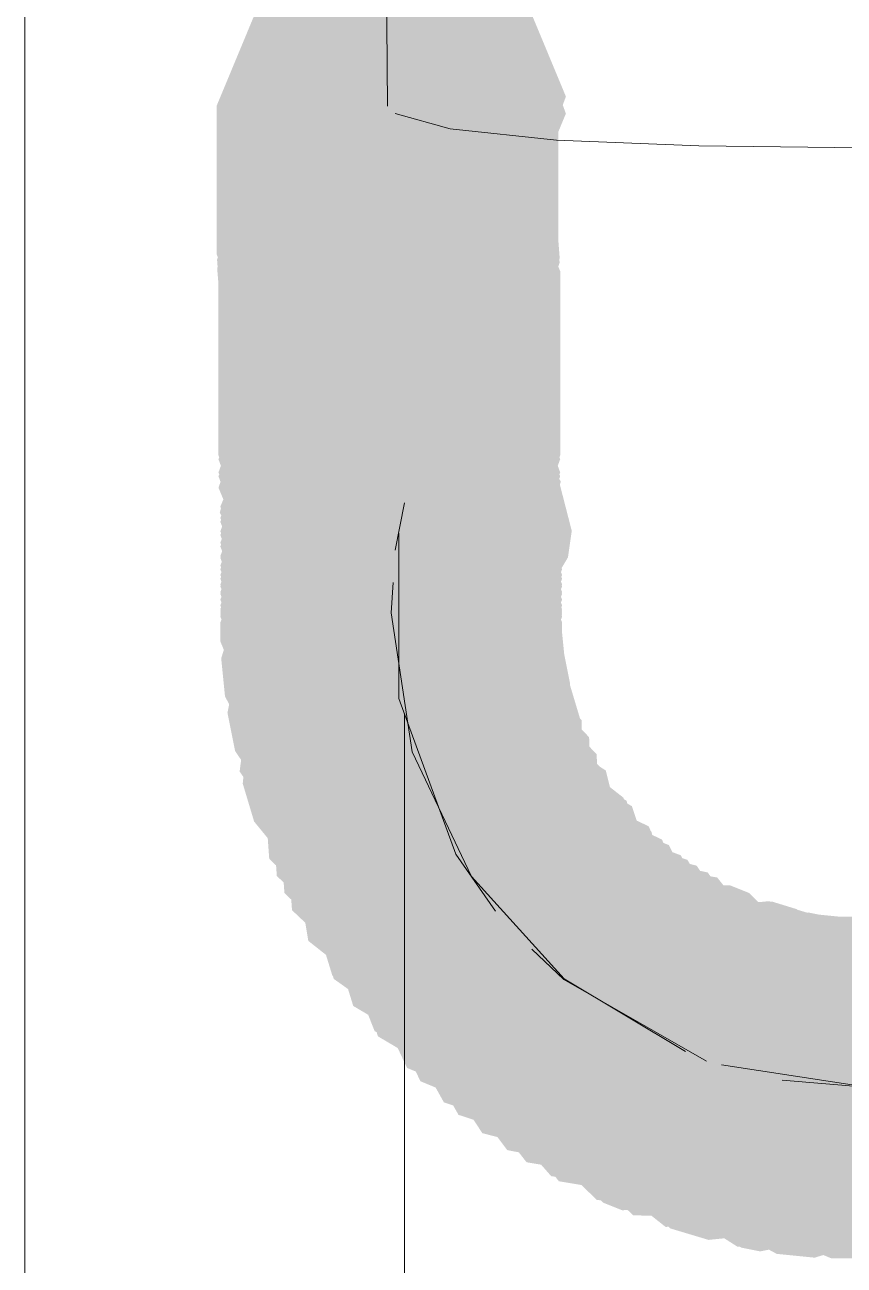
# Model space of a CAD drawing. Header units: millimetres. Extents: x -546 to 1681, y -650 to 1730.
# Drawn here: x 875.227 to 875.659, y 560.858 to 561.511 of the extents above; entities that cross this region are included whole.
import ezdxf

# ---------------------------------------------------------------- set-up
doc = ezdxf.new("R2010")
doc.units = ezdxf.units.MM

msp = doc.modelspace()

# ---------------------------------------------------------------- hatches: boundary and pattern name
h = msp.add_hatch(color=7)
h.dxf.hatch_style = 2
h.paths.add_polyline_path([(875.33234, 561.46463), (875.35878, 561.40107), (875.42234, 561.37463), (875.4859, 561.40107), (875.51234, 561.46463), (875.4859, 561.53719), (875.42234, 561.56363), (875.35878, 561.53719)])
h = msp.add_hatch(color=7)
h.dxf.hatch_style = 2
h.paths.add_polyline_path([(875.51234, 561.47363), (875.4859, 561.53719), (875.42234, 561.56363), (875.35878, 561.53719), (875.33234, 561.47363), (875.35878, 561.40107), (875.42234, 561.37463), (875.4859, 561.40107)])
h = msp.add_hatch(color=7)
h.dxf.hatch_style = 2
h.paths.add_polyline_path([(875.32834, 561.45863), (875.35478, 561.39507), (875.41834, 561.36863), (875.4819, 561.39507), (875.50834, 561.45863), (875.50834, 561.46863), (875.4819, 561.53219), (875.41834, 561.55863), (875.35478, 561.53219), (875.32834, 561.46863)])
h = msp.add_hatch(color=7)
h.dxf.hatch_style = 2
h.paths.add_polyline_path([(875.50834, 561.46863), (875.4819, 561.53219), (875.41834, 561.55863), (875.35478, 561.53219), (875.32834, 561.46863), (875.32834, 561.45563), (875.35478, 561.39207), (875.41834, 561.36563), (875.4819, 561.39207), (875.50834, 561.45563)])
h = msp.add_hatch(color=7)
h.dxf.hatch_style = 2
h.paths.add_polyline_path([(875.32834, 561.44563), (875.35478, 561.38207), (875.41834, 561.35563), (875.4819, 561.38207), (875.50834, 561.44563), (875.50834, 561.45863), (875.4819, 561.52219), (875.41834, 561.54863), (875.35478, 561.52219), (875.32834, 561.45863)])
h = msp.add_hatch(color=7)
h.dxf.hatch_style = 2
h.paths.add_polyline_path([(875.50834, 561.45563), (875.4819, 561.51919), (875.41834, 561.54563), (875.35478, 561.51919), (875.32834, 561.45563), (875.32834, 561.44163), (875.35478, 561.37807), (875.41834, 561.35163), (875.4819, 561.37807), (875.50834, 561.44163)])
h = msp.add_hatch(color=7)
h.dxf.hatch_style = 2
h.paths.add_polyline_path([(875.32834, 561.43263), (875.35478, 561.36907), (875.41834, 561.34263), (875.4819, 561.36907), (875.50834, 561.43263), (875.50834, 561.44563), (875.4819, 561.50919), (875.41834, 561.53563), (875.35478, 561.50919), (875.32834, 561.44563)])
h = msp.add_hatch(color=7)
h.dxf.hatch_style = 2
h.paths.add_polyline_path([(875.50834, 561.44163), (875.4819, 561.50519), (875.41834, 561.53163), (875.35478, 561.50519), (875.32834, 561.44163), (875.32834, 561.42863), (875.35478, 561.36507), (875.41834, 561.33863), (875.4819, 561.36507), (875.50834, 561.42863)])
h = msp.add_hatch(color=7)
h.dxf.hatch_style = 2
h.paths.add_polyline_path([(875.32834, 561.41963), (875.35478, 561.35607), (875.41834, 561.32963), (875.4819, 561.35607), (875.50834, 561.41963), (875.50834, 561.43263), (875.4819, 561.49619), (875.41834, 561.52263), (875.35478, 561.49619), (875.32834, 561.43263)])
h = msp.add_hatch(color=7)
h.dxf.hatch_style = 2
h.paths.add_polyline_path([(875.50834, 561.42863), (875.4819, 561.49219), (875.41834, 561.51863), (875.35478, 561.49219), (875.32834, 561.42863), (875.32834, 561.41563), (875.35478, 561.35207), (875.41834, 561.32563), (875.4819, 561.35207), (875.50834, 561.41563)])
h = msp.add_hatch(color=7)
h.dxf.hatch_style = 2
h.paths.add_polyline_path([(875.32834, 561.40663), (875.35478, 561.34307), (875.41834, 561.31663), (875.4819, 561.34307), (875.50834, 561.40663), (875.50834, 561.41963), (875.4819, 561.48319), (875.41834, 561.50963), (875.35478, 561.48319), (875.32834, 561.41963)])
h = msp.add_hatch(color=7)
h.dxf.hatch_style = 2
h.paths.add_polyline_path([(875.50834, 561.41563), (875.4819, 561.47919), (875.41834, 561.50563), (875.35478, 561.47919), (875.32834, 561.41563), (875.32834, 561.40363), (875.35478, 561.34007), (875.41834, 561.31363), (875.4819, 561.34007), (875.50834, 561.40363)])
h = msp.add_hatch(color=7)
h.dxf.hatch_style = 2
h.paths.add_polyline_path([(875.32834, 561.39463), (875.35478, 561.33107), (875.41834, 561.30463), (875.4819, 561.33107), (875.50834, 561.39463), (875.50834, 561.40663), (875.4819, 561.47019), (875.41834, 561.49663), (875.35478, 561.47019), (875.32834, 561.40663)])
h = msp.add_hatch(color=7)
h.dxf.hatch_style = 2
h.paths.add_polyline_path([(875.50834, 561.40363), (875.4819, 561.46719), (875.41834, 561.49363), (875.35478, 561.46719), (875.32834, 561.40363), (875.32834, 561.39063), (875.35478, 561.32707), (875.41834, 561.30063), (875.4819, 561.32707), (875.50834, 561.39063)])
h = msp.add_hatch(color=7)
h.dxf.hatch_style = 2
h.paths.add_polyline_path([(875.3296, 561.37473), (875.36084, 561.31338), (875.42624, 561.29189), (875.48759, 561.32313), (875.50907, 561.38853), (875.50807, 561.40153), (875.47684, 561.46288), (875.41143, 561.48436), (875.35009, 561.45313), (875.3286, 561.38773)])
h = msp.add_hatch(color=7)
h.dxf.hatch_style = 2
h.paths.add_polyline_path([(875.50803, 561.3981), (875.4764, 561.45925), (875.41086, 561.48032), (875.34972, 561.44869), (875.32865, 561.38315), (875.32965, 561.37115), (875.36127, 561.31001), (875.42681, 561.28894), (875.48796, 561.32056), (875.50903, 561.3861)])
h = msp.add_hatch(color=7)
h.dxf.hatch_style = 2
h.paths.add_polyline_path([(875.32934, 561.36963), (875.35577, 561.30607), (875.41934, 561.27963), (875.4829, 561.30607), (875.50934, 561.36963), (875.50934, 561.38163), (875.4829, 561.44519), (875.41934, 561.47163), (875.35577, 561.44519), (875.32934, 561.38163)])
h = msp.add_hatch(color=7)
h.dxf.hatch_style = 2
h.paths.add_polyline_path([(875.50934, 561.37863), (875.4829, 561.44219), (875.41934, 561.46863), (875.35577, 561.44219), (875.32934, 561.37863), (875.32934, 561.36663), (875.35577, 561.30307), (875.41934, 561.27663), (875.4829, 561.30307), (875.50934, 561.36663)])
h = msp.add_hatch(color=7)
h.dxf.hatch_style = 2
h.paths.add_polyline_path([(875.32934, 561.35763), (875.35577, 561.29407), (875.41934, 561.26763), (875.4829, 561.29407), (875.50934, 561.35763), (875.50934, 561.36963), (875.4829, 561.43319), (875.41934, 561.45963), (875.35577, 561.43319), (875.32934, 561.36963)])
h = msp.add_hatch(color=7)
h.dxf.hatch_style = 2
h.paths.add_polyline_path([(875.50934, 561.36663), (875.4829, 561.43019), (875.41934, 561.45663), (875.35577, 561.43019), (875.32934, 561.36663), (875.32934, 561.35463), (875.35577, 561.29107), (875.41934, 561.26463), (875.4829, 561.29107), (875.50934, 561.35463)])
h = msp.add_hatch(color=7)
h.dxf.hatch_style = 2
h.paths.add_polyline_path([(875.32934, 561.34663), (875.35577, 561.28307), (875.41934, 561.25663), (875.4829, 561.28307), (875.50934, 561.34663), (875.50934, 561.35763), (875.4829, 561.42119), (875.41934, 561.44763), (875.35577, 561.42119), (875.32934, 561.35763)])
h = msp.add_hatch(color=7)
h.dxf.hatch_style = 2
h.paths.add_polyline_path([(875.50934, 561.35463), (875.4829, 561.41819), (875.41934, 561.44463), (875.35577, 561.41819), (875.32934, 561.35463), (875.32934, 561.34363), (875.35577, 561.28007), (875.41934, 561.25363), (875.4829, 561.28007), (875.50934, 561.34363)])
h = msp.add_hatch(color=7)
h.dxf.hatch_style = 2
h.paths.add_polyline_path([(875.32934, 561.33563), (875.35577, 561.27207), (875.41934, 561.24563), (875.4829, 561.27207), (875.50934, 561.33563), (875.50934, 561.34663), (875.4829, 561.41019), (875.41934, 561.43663), (875.35577, 561.41019), (875.32934, 561.34663)])
h = msp.add_hatch(color=7)
h.dxf.hatch_style = 2
h.paths.add_polyline_path([(875.50934, 561.34363), (875.4829, 561.40719), (875.41934, 561.43363), (875.35577, 561.40719), (875.32934, 561.34363), (875.32934, 561.33263), (875.35577, 561.26907), (875.41934, 561.24263), (875.4829, 561.26907), (875.50934, 561.33263)])
h = msp.add_hatch(color=7)
h.dxf.hatch_style = 2
h.paths.add_polyline_path([(875.32934, 561.32463), (875.35577, 561.26107), (875.41934, 561.23463), (875.4829, 561.26107), (875.50934, 561.32463), (875.50934, 561.33563), (875.4829, 561.39919), (875.41934, 561.42563), (875.35577, 561.39919), (875.32934, 561.33563)])
h = msp.add_hatch(color=7)
h.dxf.hatch_style = 2
h.paths.add_polyline_path([(875.50934, 561.33263), (875.4829, 561.39619), (875.41934, 561.42263), (875.35577, 561.39619), (875.32934, 561.33263), (875.32934, 561.32163), (875.35577, 561.25807), (875.41934, 561.23163), (875.4829, 561.25807), (875.50934, 561.32163)])
h = msp.add_hatch(color=7)
h.dxf.hatch_style = 2
h.paths.add_polyline_path([(875.32934, 561.31463), (875.35577, 561.25107), (875.41934, 561.22463), (875.4829, 561.25107), (875.50934, 561.31463), (875.50934, 561.32463), (875.4829, 561.38819), (875.41934, 561.41463), (875.35577, 561.38819), (875.32934, 561.32463)])
h = msp.add_hatch(color=7)
h.dxf.hatch_style = 2
h.paths.add_polyline_path([(875.50934, 561.32163), (875.4829, 561.38519), (875.41934, 561.41163), (875.35577, 561.38519), (875.32934, 561.32163), (875.32934, 561.31163), (875.35577, 561.24807), (875.41934, 561.22163), (875.4829, 561.24807), (875.50934, 561.31163)])
h = msp.add_hatch(color=7)
h.dxf.hatch_style = 2
h.paths.add_polyline_path([(875.32934, 561.30363), (875.35577, 561.24007), (875.41934, 561.21363), (875.4829, 561.24007), (875.50934, 561.30363), (875.50934, 561.31463), (875.4829, 561.37819), (875.41934, 561.40463), (875.35577, 561.37819), (875.32934, 561.31463)])
h = msp.add_hatch(color=7)
h.dxf.hatch_style = 2
h.paths.add_polyline_path([(875.50934, 561.31163), (875.4829, 561.37519), (875.41934, 561.40163), (875.35577, 561.37519), (875.32934, 561.31163), (875.32934, 561.30163), (875.35577, 561.23807), (875.41934, 561.21163), (875.4829, 561.23807), (875.50934, 561.30163)])
h = msp.add_hatch(color=7)
h.dxf.hatch_style = 2
h.paths.add_polyline_path([(875.32934, 561.29463), (875.35577, 561.23107), (875.41934, 561.20463), (875.4829, 561.23107), (875.50934, 561.29463), (875.4829, 561.36719), (875.41934, 561.39363), (875.35577, 561.36719)])
h = msp.add_hatch(color=7)
h.dxf.hatch_style = 2
h.paths.add_polyline_path([(875.50934, 561.30163), (875.4829, 561.36519), (875.41934, 561.39163), (875.35577, 561.36519), (875.32934, 561.30163), (875.32934, 561.29163), (875.35577, 561.22807), (875.41934, 561.20163), (875.4829, 561.22807), (875.50934, 561.29163)])
h = msp.add_hatch(color=7)
h.dxf.hatch_style = 2
h.paths.add_polyline_path([(875.32934, 561.28463), (875.35577, 561.22107), (875.41934, 561.19463), (875.4829, 561.22107), (875.50934, 561.28463), (875.50934, 561.29463), (875.4829, 561.35819), (875.41934, 561.38463), (875.35577, 561.35819), (875.32934, 561.29463)])
h = msp.add_hatch(color=7)
h.dxf.hatch_style = 2
h.paths.add_polyline_path([(875.50934, 561.29163), (875.4829, 561.35519), (875.41934, 561.38163), (875.35577, 561.35519), (875.32934, 561.29163), (875.35577, 561.21907), (875.41934, 561.19263), (875.4829, 561.21907)])
h = msp.add_hatch(color=7)
h.dxf.hatch_style = 2
h.paths.add_polyline_path([(875.32934, 561.27563), (875.35577, 561.21207), (875.41934, 561.18563), (875.4829, 561.21207), (875.50934, 561.27563), (875.4829, 561.34819), (875.41934, 561.37463), (875.35577, 561.34819)])
h = msp.add_hatch(color=7)
h.dxf.hatch_style = 2
h.paths.add_polyline_path([(875.50934, 561.28263), (875.4829, 561.34619), (875.41934, 561.37263), (875.35577, 561.34619), (875.32934, 561.28263), (875.35577, 561.21007), (875.41934, 561.18363), (875.4829, 561.21007)])
h = msp.add_hatch(color=7)
h.dxf.hatch_style = 2
h.paths.add_polyline_path([(875.32934, 561.26763), (875.35577, 561.20407), (875.41934, 561.17763), (875.4829, 561.20407), (875.50934, 561.26763), (875.4829, 561.33919), (875.41934, 561.36563), (875.35577, 561.33919)])
h = msp.add_hatch(color=7)
h.dxf.hatch_style = 2
h.paths.add_polyline_path([(875.50934, 561.27363), (875.4829, 561.33719), (875.41934, 561.36363), (875.35577, 561.33719), (875.32934, 561.27363), (875.35577, 561.20207), (875.41934, 561.17563), (875.4829, 561.20207)])
h = msp.add_hatch(color=7)
h.dxf.hatch_style = 2
h.paths.add_polyline_path([(875.33103, 561.24847), (875.36515, 561.18867), (875.4315, 561.17032), (875.49129, 561.20444), (875.50964, 561.27079), (875.47452, 561.33858), (875.40817, 561.35693), (875.34838, 561.32282)])
h = msp.add_hatch(color=7)
h.dxf.hatch_style = 2
h.paths.add_polyline_path([(875.50864, 561.27679), (875.47452, 561.33658), (875.40817, 561.35493), (875.34838, 561.32082), (875.33003, 561.25446), (875.36515, 561.18667), (875.4315, 561.16832), (875.49129, 561.20244)])
h = msp.add_hatch(color=7)
h.dxf.hatch_style = 2
h.paths.add_polyline_path([(875.33034, 561.25163), (875.35677, 561.18807), (875.42034, 561.16163), (875.4839, 561.18807), (875.51034, 561.25163), (875.4839, 561.32319), (875.42034, 561.34963), (875.35677, 561.32319)])
h = msp.add_hatch(color=7)
h.dxf.hatch_style = 2
h.paths.add_polyline_path([(875.51034, 561.25763), (875.4839, 561.32119), (875.42034, 561.34763), (875.35677, 561.32119), (875.33034, 561.25763), (875.35677, 561.18607), (875.42034, 561.15963), (875.4839, 561.18607)])
h = msp.add_hatch(color=7)
h.dxf.hatch_style = 2
h.paths.add_polyline_path([(875.51543, 561.2449), (875.49825, 561.31156), (875.43907, 561.34672), (875.3724, 561.32954), (875.33724, 561.27036), (875.33524, 561.25636), (875.35243, 561.18969), (875.41161, 561.15453), (875.47827, 561.17171), (875.51343, 561.2309)])
h = msp.add_hatch(color=7)
h.dxf.hatch_style = 2
h.paths.add_polyline_path([(875.33034, 561.24463), (875.35677, 561.18107), (875.42034, 561.15463), (875.4839, 561.18107), (875.51034, 561.24463), (875.4839, 561.31519), (875.42034, 561.34163), (875.35677, 561.31519)])
h = msp.add_hatch(color=7)
h.dxf.hatch_style = 2
h.paths.add_polyline_path([(875.51034, 561.24963), (875.4839, 561.31319), (875.42034, 561.33963), (875.35677, 561.31319), (875.33034, 561.24963), (875.35677, 561.17907), (875.42034, 561.15263), (875.4839, 561.17907)])
h = msp.add_hatch(color=7)
h.dxf.hatch_style = 2
h.paths.add_polyline_path([(875.33034, 561.23863), (875.35677, 561.17507), (875.42034, 561.14863), (875.4839, 561.17507), (875.51034, 561.23863), (875.4839, 561.30819), (875.42034, 561.33463), (875.35677, 561.30819)])
h = msp.add_hatch(color=7)
h.dxf.hatch_style = 2
h.paths.add_polyline_path([(875.51034, 561.24263), (875.4839, 561.30619), (875.42034, 561.33263), (875.35677, 561.30619), (875.33034, 561.24263), (875.35677, 561.17307), (875.42034, 561.14663), (875.4839, 561.17307)])
h = msp.add_hatch(color=7)
h.dxf.hatch_style = 2
h.paths.add_polyline_path([(875.33034, 561.23163), (875.35677, 561.16807), (875.42034, 561.14163), (875.4839, 561.16807), (875.51034, 561.23163), (875.4839, 561.30219), (875.42034, 561.32863), (875.35677, 561.30219)])
h = msp.add_hatch(color=7)
h.dxf.hatch_style = 2
h.paths.add_polyline_path([(875.51034, 561.23663), (875.4839, 561.30019), (875.42034, 561.32663), (875.35677, 561.30019), (875.33034, 561.23663), (875.35677, 561.16707), (875.42034, 561.14063), (875.4839, 561.16707)])
h = msp.add_hatch(color=7)
h.dxf.hatch_style = 2
h.paths.add_polyline_path([(875.33034, 561.22663), (875.35677, 561.16307), (875.42034, 561.13663), (875.4839, 561.16307), (875.51034, 561.22663), (875.4839, 561.29519), (875.42034, 561.32163), (875.35677, 561.29519)])
h = msp.add_hatch(color=7)
h.dxf.hatch_style = 2
h.paths.add_polyline_path([(875.51034, 561.23063), (875.4839, 561.29419), (875.42034, 561.32063), (875.35677, 561.29419), (875.33034, 561.23063), (875.35677, 561.16107), (875.42034, 561.13463), (875.4839, 561.16107)])
h = msp.add_hatch(color=7)
h.dxf.hatch_style = 2
h.paths.add_polyline_path([(875.33034, 561.22163), (875.35677, 561.15807), (875.42034, 561.13163), (875.4839, 561.15807), (875.51034, 561.22163), (875.4839, 561.29019), (875.42034, 561.31663), (875.35677, 561.29019)])
h = msp.add_hatch(color=7)
h.dxf.hatch_style = 2
h.paths.add_polyline_path([(875.51034, 561.22463), (875.4839, 561.28819), (875.42034, 561.31463), (875.35677, 561.28819), (875.33034, 561.22463), (875.35677, 561.15607), (875.42034, 561.12963), (875.4839, 561.15607)])
h = msp.add_hatch(color=7)
h.dxf.hatch_style = 2
h.paths.add_polyline_path([(875.33034, 561.21663), (875.35677, 561.15307), (875.42034, 561.12663), (875.4839, 561.15307), (875.51034, 561.21663), (875.4839, 561.28519), (875.42034, 561.31163), (875.35677, 561.28519)])
h = msp.add_hatch(color=7)
h.dxf.hatch_style = 2
h.paths.add_polyline_path([(875.51034, 561.21963), (875.4839, 561.28319), (875.42034, 561.30963), (875.35677, 561.28319), (875.33034, 561.21963), (875.35677, 561.15207), (875.42034, 561.12563), (875.4839, 561.15207)])
h = msp.add_hatch(color=7)
h.dxf.hatch_style = 2
h.paths.add_polyline_path([(875.33034, 561.21263), (875.35677, 561.14907), (875.42034, 561.12263), (875.4839, 561.14907), (875.51034, 561.21263), (875.4839, 561.28019), (875.42034, 561.30663), (875.35677, 561.28019)])
h = msp.add_hatch(color=7)
h.dxf.hatch_style = 2
h.paths.add_polyline_path([(875.51034, 561.21563), (875.4839, 561.27919), (875.42034, 561.30563), (875.35677, 561.27919), (875.33034, 561.21563), (875.35677, 561.14807), (875.42034, 561.12163), (875.4839, 561.14807)])
h = msp.add_hatch(color=7)
h.dxf.hatch_style = 2
h.paths.add_polyline_path([(875.33034, 561.20863), (875.35677, 561.14507), (875.42034, 561.11863), (875.4839, 561.14507), (875.51034, 561.20863), (875.4839, 561.27619), (875.42034, 561.30263), (875.35677, 561.27619)])
h = msp.add_hatch(color=7)
h.dxf.hatch_style = 2
h.paths.add_polyline_path([(875.51034, 561.21163), (875.4839, 561.27519), (875.42034, 561.30163), (875.35677, 561.27519), (875.33034, 561.21163), (875.35677, 561.14507), (875.42034, 561.11863), (875.4839, 561.14507)])
h = msp.add_hatch(color=7)
h.dxf.hatch_style = 2
h.paths.add_polyline_path([(875.33034, 561.20563), (875.35677, 561.14207), (875.42034, 561.11563), (875.4839, 561.14207), (875.51034, 561.20563), (875.4839, 561.27219), (875.42034, 561.29863), (875.35677, 561.27219)])
h = msp.add_hatch(color=7)
h.dxf.hatch_style = 2
h.paths.add_polyline_path([(875.51034, 561.20863), (875.4839, 561.27219), (875.42034, 561.29863), (875.35677, 561.27219), (875.33034, 561.20863), (875.35677, 561.14207), (875.42034, 561.11563), (875.4839, 561.14207)])
h = msp.add_hatch(color=7)
h.dxf.hatch_style = 2
h.paths.add_polyline_path([(875.33034, 561.20363), (875.35677, 561.14007), (875.42034, 561.11363), (875.4839, 561.14007), (875.51034, 561.20363), (875.4839, 561.26919), (875.42034, 561.29563), (875.35677, 561.26919)])
h = msp.add_hatch(color=7)
h.dxf.hatch_style = 2
h.paths.add_polyline_path([(875.51034, 561.20563), (875.4839, 561.26919), (875.42034, 561.29563), (875.35677, 561.26919), (875.33034, 561.20563), (875.35677, 561.13906), (875.42034, 561.11263), (875.4839, 561.13906)])
h = msp.add_hatch(color=7)
h.dxf.hatch_style = 2
h.paths.add_polyline_path([(875.33034, 561.20163), (875.35677, 561.13806), (875.42034, 561.11163), (875.4839, 561.13806), (875.51034, 561.20163), (875.4839, 561.26719), (875.42034, 561.29363), (875.35677, 561.26719)])
h = msp.add_hatch(color=7)
h.dxf.hatch_style = 2
h.paths.add_polyline_path([(875.51034, 561.20263), (875.4839, 561.26619), (875.42034, 561.29263), (875.35677, 561.26619), (875.33034, 561.20263), (875.35677, 561.13806), (875.42034, 561.11163), (875.4839, 561.13806)])
h = msp.add_hatch(color=7)
h.dxf.hatch_style = 2
h.paths.add_polyline_path([(875.33034, 561.20063), (875.35677, 561.13707), (875.42034, 561.11063), (875.4839, 561.13707), (875.51034, 561.20063), (875.4839, 561.26519), (875.42034, 561.29163), (875.35677, 561.26519)])
h = msp.add_hatch(color=7)
h.dxf.hatch_style = 2
h.paths.add_polyline_path([(875.51034, 561.20163), (875.4839, 561.26519), (875.42034, 561.29163), (875.35677, 561.26519), (875.33034, 561.20163), (875.35677, 561.13607), (875.42034, 561.10963), (875.4839, 561.13607)])
h = msp.add_hatch(color=7)
h.dxf.hatch_style = 2
h.paths.add_polyline_path([(875.33034, 561.19963), (875.35677, 561.13607), (875.42034, 561.10963), (875.4839, 561.13607), (875.51034, 561.19963), (875.4839, 561.26419), (875.42034, 561.29063), (875.35677, 561.26419)])
h = msp.add_hatch(color=7)
h.dxf.hatch_style = 2
h.paths.add_polyline_path([(875.33034, 561.19663), (875.35677, 561.13306), (875.42034, 561.10663), (875.4839, 561.13306), (875.51034, 561.19663), (875.4839, 561.26319), (875.42034, 561.28963), (875.35677, 561.26319)])
h = msp.add_hatch(color=7)
h.dxf.hatch_style = 2
h.paths.add_polyline_path([(875.42034, 561.28963), (875.35677, 561.26319), (875.33034, 561.19963), (875.35677, 561.13607), (875.42034, 561.10963), (875.4839, 561.13607), (875.51034, 561.19963), (875.4839, 561.26319)])
h = msp.add_hatch(color=7)
h.dxf.hatch_style = 2
h.paths.add_polyline_path([(875.42034, 561.28963), (875.35677, 561.26319), (875.33034, 561.19963), (875.35677, 561.13607), (875.42034, 561.10963), (875.4839, 561.13607), (875.51034, 561.19963), (875.4839, 561.26319)])
h = msp.add_hatch(color=7)
h.dxf.hatch_style = 2
h.paths.add_polyline_path([(875.33034, 561.19663), (875.35677, 561.13306), (875.42034, 561.10663), (875.4839, 561.13306), (875.51034, 561.19663), (875.4839, 561.26319), (875.42034, 561.28963), (875.35677, 561.26319)])
h = msp.add_hatch(color=7)
h.dxf.hatch_style = 2
h.paths.add_polyline_path([(875.42034, 561.28963), (875.35677, 561.26319), (875.33034, 561.19963), (875.35677, 561.13607), (875.42034, 561.10963), (875.4839, 561.13607), (875.51034, 561.19963), (875.4839, 561.26319)])
h = msp.add_hatch(color=7)
h.dxf.hatch_style = 2
h.paths.add_polyline_path([(875.42034, 561.28963), (875.35677, 561.26319), (875.33034, 561.19963), (875.35677, 561.13607), (875.42034, 561.10963), (875.4839, 561.13607), (875.51034, 561.19963), (875.4839, 561.26319)])
h = msp.add_hatch(color=7)
h.dxf.hatch_style = 2
h.paths.add_polyline_path([(875.42034, 561.28963), (875.35677, 561.26319), (875.33034, 561.19963), (875.35677, 561.13607), (875.42034, 561.10963), (875.4839, 561.13607), (875.51034, 561.19963), (875.4839, 561.26319)])
h = msp.add_hatch(color=7)
h.dxf.hatch_style = 2
h.paths.add_polyline_path([(875.42034, 561.28963), (875.35677, 561.26319), (875.33034, 561.19963), (875.35677, 561.13607), (875.42034, 561.10963), (875.4839, 561.13607), (875.51034, 561.19963), (875.4839, 561.26319)])
h = msp.add_hatch(color=7)
h.dxf.hatch_style = 2
h.paths.add_polyline_path([(875.33034, 561.18663), (875.35677, 561.12306), (875.42034, 561.09663), (875.4839, 561.12306), (875.51034, 561.18663), (875.51034, 561.19663), (875.4839, 561.26019), (875.42034, 561.28663), (875.35677, 561.26019), (875.33034, 561.19663)])
h = msp.add_hatch(color=7)
h.dxf.hatch_style = 2
h.paths.add_polyline_path([(875.33034, 561.18663), (875.35677, 561.12306), (875.42034, 561.09663), (875.4839, 561.12306), (875.51034, 561.18663), (875.51034, 561.19663), (875.4839, 561.26019), (875.42034, 561.28663), (875.35677, 561.26019), (875.33034, 561.19663)])
h = msp.add_hatch(color=7)
h.dxf.hatch_style = 2
h.paths.add_polyline_path([(875.33178, 561.16767), (875.36442, 561.10706), (875.43029, 561.08708), (875.49091, 561.11971), (875.51089, 561.18558), (875.50989, 561.19558), (875.47726, 561.2562), (875.41138, 561.27618), (875.35077, 561.24355), (875.33078, 561.17767)])
h = msp.add_hatch(color=7)
h.dxf.hatch_style = 2
h.paths.add_polyline_path([(875.33178, 561.16767), (875.36442, 561.10706), (875.43029, 561.08708), (875.49091, 561.11971), (875.51089, 561.18558), (875.50989, 561.19558), (875.47726, 561.2562), (875.41138, 561.27618), (875.35077, 561.24355), (875.33078, 561.17767)])
h = msp.add_hatch(color=7)
h.dxf.hatch_style = 2
h.paths.add_polyline_path([(875.33278, 561.15767), (875.36541, 561.09706), (875.43129, 561.07708), (875.49191, 561.10971), (875.51189, 561.17558), (875.51089, 561.18558), (875.47826, 561.2462), (875.41238, 561.26618), (875.35177, 561.23355), (875.33178, 561.16767)])
h = msp.add_hatch(color=7)
h.dxf.hatch_style = 2
h.paths.add_polyline_path([(875.33278, 561.15767), (875.36541, 561.09706), (875.43129, 561.07708), (875.49191, 561.10971), (875.51189, 561.17558), (875.51089, 561.18558), (875.47826, 561.2462), (875.41238, 561.26618), (875.35177, 561.23355), (875.33178, 561.16767)])
h = msp.add_hatch(color=7)
h.dxf.hatch_style = 2
h.paths.add_polyline_path([(875.33609, 561.13898), (875.37447, 561.08183), (875.44199, 561.06838), (875.49913, 561.10676), (875.51259, 561.17428), (875.51059, 561.18428), (875.4722, 561.24142), (875.40469, 561.25488), (875.34754, 561.21649), (875.33408, 561.14898)])
h = msp.add_hatch(color=7)
h.dxf.hatch_style = 2
h.paths.add_polyline_path([(875.33609, 561.13898), (875.37447, 561.08183), (875.44199, 561.06838), (875.49913, 561.10676), (875.51259, 561.17428), (875.51059, 561.18428), (875.4722, 561.24142), (875.40469, 561.25488), (875.34754, 561.21649), (875.33408, 561.14898)])
h = msp.add_hatch(color=7)
h.dxf.hatch_style = 2
h.paths.add_polyline_path([(875.33808, 561.12898), (875.37648, 561.07183), (875.44399, 561.05838), (875.50113, 561.09677), (875.51459, 561.16428), (875.51259, 561.17428), (875.4742, 561.23142), (875.40669, 561.24488), (875.34954, 561.20649), (875.33609, 561.13898)])
h = msp.add_hatch(color=7)
h.dxf.hatch_style = 2
h.paths.add_polyline_path([(875.33808, 561.12898), (875.37648, 561.07183), (875.44399, 561.05838), (875.50113, 561.09677), (875.51459, 561.16428), (875.51259, 561.17428), (875.4742, 561.23142), (875.40669, 561.24488), (875.34954, 561.20649), (875.33609, 561.13898)])
h = msp.add_hatch(color=7)
h.dxf.hatch_style = 2
h.paths.add_polyline_path([(875.34048, 561.1181), (875.38008, 561.06179), (875.44786, 561.04977), (875.50418, 561.08937), (875.51619, 561.15715), (875.4746, 561.22247), (875.40681, 561.23448), (875.3505, 561.19489)])
h = msp.add_hatch(color=7)
h.dxf.hatch_style = 2
h.paths.add_polyline_path([(875.34048, 561.1181), (875.38008, 561.06179), (875.44786, 561.04977), (875.50418, 561.08937), (875.51619, 561.15715), (875.4746, 561.22247), (875.40681, 561.23448), (875.3505, 561.19489)])
h = msp.add_hatch(color=7)
h.dxf.hatch_style = 2
h.paths.add_polyline_path([(875.34513, 561.10177), (875.38872, 561.04848), (875.4572, 561.04142), (875.51048, 561.08501), (875.51754, 561.15349), (875.51454, 561.16349), (875.47096, 561.21677), (875.40248, 561.22383), (875.34919, 561.18025), (875.34213, 561.11177)])
h = msp.add_hatch(color=7)
h.dxf.hatch_style = 2
h.paths.add_polyline_path([(875.34513, 561.10177), (875.38872, 561.04848), (875.4572, 561.04142), (875.51048, 561.08501), (875.51754, 561.15349), (875.51454, 561.16349), (875.47096, 561.21677), (875.40248, 561.22383), (875.34919, 561.18025), (875.34213, 561.11177)])
h = msp.add_hatch(color=7)
h.dxf.hatch_style = 2
h.paths.add_polyline_path([(875.34813, 561.09177), (875.39172, 561.03848), (875.4602, 561.03142), (875.51348, 561.07501), (875.52054, 561.14349), (875.51754, 561.15349), (875.47396, 561.20677), (875.40548, 561.21383), (875.35219, 561.17025), (875.34513, 561.10177)])
h = msp.add_hatch(color=7)
h.dxf.hatch_style = 2
h.paths.add_polyline_path([(875.34813, 561.09177), (875.39172, 561.03848), (875.4602, 561.03142), (875.51348, 561.07501), (875.52054, 561.14349), (875.51754, 561.15349), (875.47396, 561.20677), (875.40548, 561.21383), (875.35219, 561.17025), (875.34513, 561.10177)])
h = msp.add_hatch(color=7)
h.dxf.hatch_style = 2
h.paths.add_polyline_path([(875.35609, 561.07208), (875.40607, 561.02473), (875.47489, 561.02639), (875.52224, 561.07636), (875.52058, 561.14518), (875.46661, 561.20153), (875.39778, 561.19987), (875.35044, 561.1499)])
h = msp.add_hatch(color=7)
h.dxf.hatch_style = 2
h.paths.add_polyline_path([(875.35609, 561.07208), (875.40607, 561.02473), (875.47489, 561.02639), (875.52224, 561.07636), (875.52058, 561.14518), (875.46661, 561.20153), (875.39778, 561.19987), (875.35044, 561.1499)])
h = msp.add_hatch(color=7)
h.dxf.hatch_style = 2
h.paths.add_polyline_path([(875.36009, 561.06308), (875.41007, 561.01573), (875.47889, 561.01738), (875.52624, 561.06736), (875.52458, 561.13618), (875.47061, 561.19253), (875.40179, 561.19087), (875.35444, 561.1409)])
h = msp.add_hatch(color=7)
h.dxf.hatch_style = 2
h.paths.add_polyline_path([(875.36009, 561.06308), (875.41007, 561.01573), (875.47889, 561.01738), (875.52624, 561.06736), (875.52458, 561.13618), (875.47061, 561.19253), (875.40179, 561.19087), (875.35444, 561.1409)])
h = msp.add_hatch(color=7)
h.dxf.hatch_style = 2
h.paths.add_polyline_path([(875.36409, 561.05408), (875.41407, 561.00673), (875.48289, 561.00838), (875.53024, 561.05836), (875.52858, 561.12718), (875.47461, 561.18353), (875.40579, 561.18187), (875.35844, 561.1319)])
h = msp.add_hatch(color=7)
h.dxf.hatch_style = 2
h.paths.add_polyline_path([(875.36409, 561.05408), (875.41407, 561.00673), (875.48289, 561.00838), (875.53024, 561.05836), (875.52858, 561.12718), (875.47461, 561.18353), (875.40579, 561.18187), (875.35844, 561.1319)])
h = msp.add_hatch(color=7)
h.dxf.hatch_style = 2
h.paths.add_polyline_path([(875.36809, 561.04507), (875.41807, 560.99773), (875.48689, 560.99938), (875.53424, 561.04936), (875.53258, 561.11818), (875.47861, 561.17453), (875.40979, 561.17287), (875.36244, 561.1229)])
h = msp.add_hatch(color=7)
h.dxf.hatch_style = 2
h.paths.add_polyline_path([(875.36809, 561.04507), (875.41807, 560.99773), (875.48689, 560.99938), (875.53424, 561.04936), (875.53258, 561.11818), (875.47861, 561.17453), (875.40979, 561.17287), (875.36244, 561.1229)])
h = msp.add_hatch(color=7)
h.dxf.hatch_style = 2
h.paths.add_polyline_path([(875.37666, 561.02892), (875.43064, 560.98619), (875.49905, 560.99395), (875.54177, 561.04793), (875.53401, 561.11634), (875.47503, 561.16806), (875.40663, 561.1603), (875.36391, 561.10632)])
h = msp.add_hatch(color=7)
h.dxf.hatch_style = 2
h.paths.add_polyline_path([(875.37666, 561.02892), (875.43064, 560.98619), (875.49905, 560.99395), (875.54177, 561.04793), (875.53401, 561.11634), (875.47503, 561.16806), (875.40663, 561.1603), (875.36391, 561.10632)])
h = msp.add_hatch(color=7)
h.dxf.hatch_style = 2
h.paths.add_polyline_path([(875.38934, 561.01063), (875.44862, 560.97564), (875.51534, 560.99263), (875.55033, 561.05192), (875.53334, 561.11863), (875.46805, 561.16162), (875.40134, 561.14463), (875.36635, 561.08534)])
h = msp.add_hatch(color=7)
h.dxf.hatch_style = 2
h.paths.add_polyline_path([(875.38934, 561.01063), (875.44862, 560.97564), (875.51534, 560.99263), (875.55033, 561.05192), (875.53334, 561.11863), (875.46805, 561.16162), (875.40134, 561.14463), (875.36635, 561.08534)])
h = msp.add_hatch(color=7)
h.dxf.hatch_style = 2
h.paths.add_polyline_path([(875.39002, 561.00893), (875.44613, 560.96904), (875.51404, 560.98031), (875.55393, 561.03642), (875.54266, 561.10433), (875.48155, 561.15222), (875.41364, 561.14095), (875.37375, 561.08484)])
h = msp.add_hatch(color=7)
h.dxf.hatch_style = 2
h.paths.add_polyline_path([(875.39002, 561.00893), (875.44613, 560.96904), (875.51404, 560.98031), (875.55393, 561.03642), (875.54266, 561.10433), (875.48155, 561.15222), (875.41364, 561.14095), (875.37375, 561.08484)])
h = msp.add_hatch(color=7)
h.dxf.hatch_style = 2
h.paths.add_polyline_path([(875.40034, 560.99463), (875.45962, 560.95964), (875.52634, 560.97663), (875.56133, 561.03592), (875.54434, 561.10263), (875.47905, 561.14562), (875.41234, 561.12863), (875.37735, 561.06934)])
h = msp.add_hatch(color=7)
h.dxf.hatch_style = 2
h.paths.add_polyline_path([(875.40034, 560.99463), (875.45962, 560.95964), (875.52634, 560.97663), (875.56133, 561.03592), (875.54434, 561.10263), (875.47905, 561.14562), (875.41234, 561.12863), (875.37735, 561.06934)])
h = msp.add_hatch(color=7)
h.dxf.hatch_style = 2
h.paths.add_polyline_path([(875.41161, 560.98136), (875.47336, 560.95094), (875.5386, 560.9729), (875.56903, 561.03465), (875.54707, 561.09989), (875.47832, 561.13832), (875.41307, 561.11636), (875.38265, 561.05461)])
h = msp.add_hatch(color=7)
h.dxf.hatch_style = 2
h.paths.add_polyline_path([(875.41161, 560.98136), (875.47336, 560.95094), (875.5386, 560.9729), (875.56903, 561.03465), (875.54707, 561.09989), (875.47832, 561.13832), (875.41307, 561.11636), (875.38265, 561.05461)])
h = msp.add_hatch(color=7)
h.dxf.hatch_style = 2
h.paths.add_polyline_path([(875.41334, 560.97863), (875.47262, 560.94364), (875.53934, 560.96063), (875.57433, 561.01991), (875.55734, 561.08663), (875.49205, 561.12961), (875.42534, 561.11263), (875.39035, 561.05334)])
h = msp.add_hatch(color=7)
h.dxf.hatch_style = 2
h.paths.add_polyline_path([(875.41334, 560.97863), (875.47262, 560.94364), (875.53934, 560.96063), (875.57433, 561.01991), (875.55734, 561.08663), (875.49205, 561.12961), (875.42534, 561.11263), (875.39035, 561.05334)])
h = msp.add_hatch(color=7)
h.dxf.hatch_style = 2
h.paths.add_polyline_path([(875.4287, 560.96199), (875.49234, 560.93574), (875.55598, 560.96199), (875.58223, 561.02563), (875.55598, 561.08927), (875.48534, 561.12252), (875.4217, 561.09627), (875.39545, 561.03263)])
h = msp.add_hatch(color=7)
h.dxf.hatch_style = 2
h.paths.add_polyline_path([(875.4287, 560.96199), (875.49234, 560.93574), (875.55598, 560.96199), (875.58223, 561.02563), (875.55598, 561.08927), (875.48534, 561.12252), (875.4217, 561.09627), (875.39545, 561.03263)])
h = msp.add_hatch(color=7)
h.dxf.hatch_style = 2
h.paths.add_polyline_path([(875.4357, 560.95499), (875.49934, 560.92874), (875.56298, 560.95499), (875.58923, 561.01863), (875.56298, 561.08227), (875.49234, 561.11552), (875.4287, 561.08927), (875.40245, 561.02563)])
h = msp.add_hatch(color=7)
h.dxf.hatch_style = 2
h.paths.add_polyline_path([(875.4357, 560.95499), (875.49934, 560.92874), (875.56298, 560.95499), (875.58923, 561.01863), (875.56298, 561.08227), (875.49234, 561.11552), (875.4287, 561.08927), (875.40245, 561.02563)])
h = msp.add_hatch(color=7)
h.dxf.hatch_style = 2
h.paths.add_polyline_path([(875.44807, 560.9439), (875.51332, 560.92194), (875.57507, 560.95236), (875.59703, 561.01761), (875.5666, 561.07936), (875.49336, 561.10832), (875.43161, 561.07789), (875.40965, 561.01265)])
h = msp.add_hatch(color=7)
h.dxf.hatch_style = 2
h.paths.add_polyline_path([(875.44807, 560.9439), (875.51332, 560.92194), (875.57507, 560.95236), (875.59703, 561.01761), (875.5666, 561.07936), (875.49336, 561.10832), (875.43161, 561.07789), (875.40965, 561.01265)])
h = msp.add_hatch(color=7)
h.dxf.hatch_style = 2
h.paths.add_polyline_path([(875.45577, 560.93729), (875.52123, 560.916), (875.58267, 560.94706), (875.60396, 561.01252), (875.57291, 561.07396), (875.50044, 561.10125), (875.439, 561.0702), (875.41771, 561.00473)])
h = msp.add_hatch(color=7)
h.dxf.hatch_style = 2
h.paths.add_polyline_path([(875.45577, 560.93729), (875.52123, 560.916), (875.58267, 560.94706), (875.60396, 561.01252), (875.57291, 561.07396), (875.50044, 561.10125), (875.439, 561.0702), (875.41771, 561.00473)])
h = msp.add_hatch(color=7)
h.dxf.hatch_style = 2
h.paths.add_polyline_path([(875.46834, 560.92763), (875.53505, 560.91064), (875.59434, 560.94563), (875.61132, 561.01234), (875.57634, 561.07163), (875.50162, 561.09461), (875.44234, 561.05963), (875.42535, 560.99292)])
h = msp.add_hatch(color=7)
h.dxf.hatch_style = 2
h.paths.add_polyline_path([(875.46834, 560.92763), (875.53505, 560.91064), (875.59434, 560.94563), (875.61132, 561.01234), (875.57634, 561.07163), (875.50162, 561.09461), (875.44234, 561.05963), (875.42535, 560.99292)])
h = msp.add_hatch(color=7)
h.dxf.hatch_style = 2
h.paths.add_polyline_path([(875.48141, 560.91874), (875.54897, 560.90548), (875.60622, 560.94371), (875.61948, 561.01126), (875.58126, 561.06851), (875.50471, 561.08777), (875.44745, 561.04955), (875.43419, 560.982)])
h = msp.add_hatch(color=7)
h.dxf.hatch_style = 2
h.paths.add_polyline_path([(875.48141, 560.91874), (875.54897, 560.90548), (875.60622, 560.94371), (875.61948, 561.01126), (875.58126, 561.06851), (875.50471, 561.08777), (875.44745, 561.04955), (875.43419, 560.982)])
h = msp.add_hatch(color=7)
h.dxf.hatch_style = 2
h.paths.add_polyline_path([(875.49164, 560.91231), (875.55955, 560.90104), (875.61566, 560.94093), (875.62693, 561.00884), (875.58704, 561.06495), (875.51112, 561.08122), (875.45502, 561.04133), (875.44375, 560.97342)])
h = msp.add_hatch(color=7)
h.dxf.hatch_style = 2
h.paths.add_polyline_path([(875.49164, 560.91231), (875.55955, 560.90104), (875.61566, 560.94093), (875.62693, 561.00884), (875.58704, 561.06495), (875.51112, 561.08122), (875.45502, 561.04133), (875.44375, 560.97342)])
h = msp.add_hatch(color=7)
h.dxf.hatch_style = 2
h.paths.add_polyline_path([(875.50463, 560.90495), (875.57303, 560.8972), (875.62701, 560.93992), (875.63477, 561.00832), (875.59205, 561.0623), (875.51464, 561.07506), (875.46066, 561.03234), (875.4529, 560.96393)])
h = msp.add_hatch(color=7)
h.dxf.hatch_style = 2
h.paths.add_polyline_path([(875.50463, 560.90495), (875.57303, 560.8972), (875.62701, 560.93992), (875.63477, 561.00832), (875.59205, 561.0623), (875.51464, 561.07506), (875.46066, 561.03234), (875.4529, 560.96393)])
h = msp.add_hatch(color=7)
h.dxf.hatch_style = 2
h.paths.add_polyline_path([(875.50864, 560.90231), (875.57655, 560.89104), (875.63266, 560.93093), (875.64393, 560.99884), (875.60404, 561.05495), (875.52813, 561.07122), (875.47202, 561.03133), (875.46075, 560.96342)])
h = msp.add_hatch(color=7)
h.dxf.hatch_style = 2
h.paths.add_polyline_path([(875.50864, 560.90231), (875.57655, 560.89104), (875.63266, 560.93093), (875.64393, 560.99884), (875.60404, 561.05495), (875.52813, 561.07122), (875.47202, 561.03133), (875.46075, 560.96342)])
h = msp.add_hatch(color=7)
h.dxf.hatch_style = 2
h.paths.add_polyline_path([(875.52878, 560.89238), (875.59761, 560.89073), (875.64758, 560.93808), (875.64924, 561.0069), (875.60189, 561.05687), (875.52407, 561.06253), (875.47409, 561.01518), (875.47244, 560.94636)])
h = msp.add_hatch(color=7)
h.dxf.hatch_style = 2
h.paths.add_polyline_path([(875.52878, 560.89238), (875.59761, 560.89073), (875.64758, 560.93808), (875.64924, 561.0069), (875.60189, 561.05687), (875.52407, 561.06253), (875.47409, 561.01518), (875.47244, 560.94636)])
h = msp.add_hatch(color=7)
h.dxf.hatch_style = 2
h.paths.add_polyline_path([(875.54191, 560.88707), (875.61075, 560.88801), (875.6589, 560.9372), (875.65796, 561.00604), (875.60876, 561.05419), (875.59876, 561.05819), (875.52993, 561.05725), (875.48177, 561.00805), (875.48271, 560.93922), (875.53191, 560.89107)])
h = msp.add_hatch(color=7)
h.dxf.hatch_style = 2
h.paths.add_polyline_path([(875.54778, 560.88438), (875.61661, 560.88273), (875.66658, 560.93007), (875.66824, 560.9989), (875.62089, 561.04887), (875.54307, 561.05453), (875.4931, 561.00718), (875.49144, 560.93836)])
h = msp.add_hatch(color=7)
h.dxf.hatch_style = 2
h.paths.add_polyline_path([(875.57748, 560.87442), (875.64595, 560.88148), (875.68954, 560.93477), (875.68248, 561.00324), (875.6292, 561.04683), (875.6192, 561.04983), (875.55072, 561.04277), (875.50713, 560.98949), (875.51419, 560.92101), (875.56748, 560.87742)])
h = msp.add_hatch(color=7)
h.dxf.hatch_style = 2
h.paths.add_polyline_path([(875.57748, 560.87442), (875.64595, 560.88148), (875.68954, 560.93477), (875.68248, 561.00324), (875.6292, 561.04683), (875.6192, 561.04983), (875.55072, 561.04277), (875.50713, 560.98949), (875.51419, 560.92101), (875.56748, 560.87742)])
h = msp.add_hatch(color=7)
h.dxf.hatch_style = 2
h.paths.add_polyline_path([(875.62081, 561.04965), (875.55228, 561.04307), (875.50832, 560.99009), (875.51489, 560.92157), (875.56787, 560.87761), (875.58087, 560.87361), (875.6494, 560.88018), (875.69336, 560.93316), (875.68678, 561.00169), (875.63381, 561.04565)])
h = msp.add_hatch(color=7)
h.dxf.hatch_style = 2
h.paths.add_polyline_path([(875.56488, 560.87825), (875.63354, 560.88323), (875.67872, 560.93517), (875.67374, 561.00383), (875.6218, 561.04901), (875.54414, 561.04703), (875.49896, 560.99509), (875.50394, 560.92643)])
h = msp.add_hatch(color=7)
h.dxf.hatch_style = 2
h.paths.add_polyline_path([(875.58748, 560.87142), (875.65595, 560.87848), (875.69954, 560.93177), (875.69248, 561.00024), (875.6392, 561.04383), (875.6292, 561.04683), (875.56072, 561.03977), (875.51713, 560.98649), (875.52419, 560.91801), (875.57748, 560.87442)])
h = msp.add_hatch(color=7)
h.dxf.hatch_style = 2
h.paths.add_polyline_path([(875.58748, 560.87142), (875.65595, 560.87848), (875.69954, 560.93177), (875.69248, 561.00024), (875.6392, 561.04383), (875.6292, 561.04683), (875.56072, 561.03977), (875.51713, 560.98649), (875.52419, 560.91801), (875.57748, 560.87442)])
h = msp.add_hatch(color=7)
h.dxf.hatch_style = 2
h.paths.add_polyline_path([(875.60281, 560.86777), (875.6706, 560.87979), (875.71019, 560.9361), (875.69817, 561.00389), (875.64186, 561.04349), (875.56508, 561.03346), (875.52548, 560.97715), (875.5375, 560.90937)])
h = msp.add_hatch(color=7)
h.dxf.hatch_style = 2
h.paths.add_polyline_path([(875.60281, 560.86777), (875.6706, 560.87979), (875.71019, 560.9361), (875.69817, 561.00389), (875.64186, 561.04349), (875.56508, 561.03346), (875.52548, 560.97715), (875.5375, 560.90937)])
h = msp.add_hatch(color=7)
h.dxf.hatch_style = 2
h.paths.add_polyline_path([(875.61469, 560.86537), (875.6822, 560.87883), (875.72059, 560.93598), (875.70713, 561.00349), (875.64999, 561.04188), (875.63999, 561.04388), (875.57248, 561.03042), (875.53409, 560.97328), (875.54754, 560.90576), (875.60469, 560.86738)])
h = msp.add_hatch(color=7)
h.dxf.hatch_style = 2
h.paths.add_polyline_path([(875.61469, 560.86537), (875.6822, 560.87883), (875.72059, 560.93598), (875.70713, 561.00349), (875.64999, 561.04188), (875.63999, 561.04388), (875.57248, 561.03042), (875.53409, 560.97328), (875.54754, 560.90576), (875.60469, 560.86738)])
h = msp.add_hatch(color=7)
h.dxf.hatch_style = 2
h.paths.add_polyline_path([(875.63338, 560.86307), (875.69926, 560.88306), (875.73189, 560.94367), (875.71191, 561.00955), (875.65129, 561.04218), (875.64129, 561.04318), (875.57542, 561.0232), (875.54278, 560.96258), (875.56277, 560.8967), (875.62338, 560.86407)])
h = msp.add_hatch(color=7)
h.dxf.hatch_style = 2
h.paths.add_polyline_path([(875.63338, 560.86307), (875.69926, 560.88306), (875.73189, 560.94367), (875.71191, 561.00955), (875.65129, 561.04218), (875.64129, 561.04318), (875.57542, 561.0232), (875.54278, 560.96258), (875.56277, 560.8967), (875.62338, 560.86407)])
h = msp.add_hatch(color=7)
h.dxf.hatch_style = 2
h.paths.add_polyline_path([(875.71429, 560.86407), (875.77491, 560.8967), (875.79489, 560.96258), (875.76226, 561.0232), (875.69638, 561.04318), (875.68638, 561.04218), (875.62577, 561.00955), (875.60578, 560.94367), (875.63842, 560.88306), (875.70429, 560.86307)])
h = msp.add_hatch(color=7)
h.dxf.hatch_style = 2
h.paths.add_polyline_path([(875.71429, 560.86407), (875.77491, 560.8967), (875.79489, 560.96258), (875.76226, 561.0232), (875.69638, 561.04318), (875.68638, 561.04218), (875.62577, 561.00955), (875.60578, 560.94367), (875.63842, 560.88306), (875.70429, 560.86307)])
h = msp.add_hatch(color=7)
h.dxf.hatch_style = 2
h.paths.add_polyline_path([(875.73299, 560.86738), (875.79013, 560.90576), (875.80359, 560.97328), (875.7652, 561.03042), (875.69769, 561.04388), (875.68769, 561.04188), (875.63054, 561.00349), (875.61708, 560.93598), (875.65548, 560.87883), (875.72299, 560.86537)])
h = msp.add_hatch(color=7)
h.dxf.hatch_style = 2
h.paths.add_polyline_path([(875.73299, 560.86738), (875.79013, 560.90576), (875.80359, 560.97328), (875.7652, 561.03042), (875.69769, 561.04388), (875.68769, 561.04188), (875.63054, 561.00349), (875.61708, 560.93598), (875.65548, 560.87883), (875.72299, 560.86537)])
h = msp.add_hatch(color=7)
h.dxf.hatch_style = 2
h.paths.add_polyline_path([(875.74386, 560.86977), (875.80018, 560.90937), (875.81219, 560.97715), (875.7726, 561.03346), (875.70481, 561.04548), (875.6395, 561.00389), (875.62748, 560.9361), (875.66708, 560.87979)])
h = msp.add_hatch(color=7)
h.dxf.hatch_style = 2
h.paths.add_polyline_path([(875.74386, 560.86977), (875.80018, 560.90937), (875.81219, 560.97715), (875.7726, 561.03346), (875.70481, 561.04548), (875.6395, 561.00389), (875.62748, 560.9361), (875.66708, 560.87979)])
h = msp.add_hatch(color=7)
h.dxf.hatch_style = 2
h.paths.add_polyline_path([(875.75199, 560.87137), (875.80913, 560.90976), (875.82259, 560.97728), (875.7842, 561.03442), (875.71669, 561.04788), (875.70669, 561.04588), (875.64954, 561.00749), (875.63609, 560.93998), (875.67448, 560.88283), (875.74199, 560.86937)])
h = msp.add_hatch(color=7)
h.dxf.hatch_style = 2
h.paths.add_polyline_path([(875.75199, 560.87137), (875.80913, 560.90976), (875.82259, 560.97728), (875.7842, 561.03442), (875.71669, 561.04788), (875.70669, 561.04588), (875.64954, 561.00749), (875.63609, 560.93998), (875.67448, 560.88283), (875.74199, 560.86937)])
h = msp.add_hatch(color=7)
h.dxf.hatch_style = 2
h.paths.add_polyline_path([(875.7702, 560.87642), (875.82348, 560.92001), (875.83054, 560.98849), (875.78696, 561.04177), (875.71848, 561.04883), (875.70848, 561.04583), (875.65519, 561.00225), (875.64813, 560.93377), (875.69172, 560.88048), (875.7602, 560.87342)])
h = msp.add_hatch(color=7)
h.dxf.hatch_style = 2
h.paths.add_polyline_path([(875.7702, 560.87642), (875.82348, 560.92001), (875.83054, 560.98849), (875.78696, 561.04177), (875.71848, 561.04883), (875.70848, 561.04583), (875.65519, 561.00225), (875.64813, 560.93377), (875.69172, 560.88048), (875.7602, 560.87342)])
h = msp.add_hatch(color=7)
h.dxf.hatch_style = 2
h.paths.add_polyline_path([(875.64338, 560.86207), (875.70926, 560.88206), (875.74189, 560.94267), (875.72191, 561.00855), (875.66129, 561.04118), (875.65129, 561.04218), (875.58542, 561.0222), (875.55278, 560.96158), (875.57277, 560.89571), (875.63338, 560.86307)])
h = msp.add_hatch(color=7)
h.dxf.hatch_style = 2
h.paths.add_polyline_path([(875.64338, 560.86207), (875.70926, 560.88206), (875.74189, 560.94267), (875.72191, 561.00855), (875.66129, 561.04118), (875.65129, 561.04218), (875.58542, 561.0222), (875.55278, 560.96158), (875.57277, 560.89571), (875.63338, 560.86307)])
h = msp.add_hatch(color=7)
h.dxf.hatch_style = 2
h.paths.add_polyline_path([(875.66234, 560.86163), (875.7259, 560.88806), (875.75234, 560.95163), (875.7259, 561.01519), (875.66234, 561.04163), (875.65234, 561.04163), (875.58878, 561.01519), (875.56234, 560.95163), (875.58878, 560.88806), (875.65234, 560.86163)])
h = msp.add_hatch(color=7)
h.dxf.hatch_style = 2
h.paths.add_polyline_path([(875.66234, 560.86163), (875.7259, 560.88806), (875.75234, 560.95163), (875.7259, 561.01519), (875.66234, 561.04163), (875.65234, 561.04163), (875.58878, 561.01519), (875.56234, 560.95163), (875.58878, 560.88806), (875.65234, 560.86163)])
h = msp.add_hatch(color=7)
h.dxf.hatch_style = 2
h.paths.add_polyline_path([(875.67234, 560.86163), (875.7359, 560.88806), (875.76234, 560.95163), (875.7359, 561.01519), (875.67234, 561.04163), (875.66234, 561.04163), (875.59878, 561.01519), (875.57234, 560.95163), (875.59878, 560.88806), (875.66234, 560.86163)])
h = msp.add_hatch(color=7)
h.dxf.hatch_style = 2
h.paths.add_polyline_path([(875.67234, 560.86163), (875.7359, 560.88806), (875.76234, 560.95163), (875.7359, 561.01519), (875.67234, 561.04163), (875.66234, 561.04163), (875.59878, 561.01519), (875.57234, 560.95163), (875.59878, 560.88806), (875.66234, 560.86163)])
h = msp.add_hatch(color=7)
h.dxf.hatch_style = 2
h.paths.add_polyline_path([(875.67534, 560.86163), (875.7389, 560.88806), (875.76534, 560.95163), (875.7389, 561.01519), (875.67534, 561.04163), (875.60878, 561.01519), (875.58234, 560.95163), (875.60878, 560.88806)])
h = msp.add_hatch(color=7)
h.dxf.hatch_style = 2
h.paths.add_polyline_path([(875.67534, 560.86163), (875.7389, 560.88806), (875.76534, 560.95163), (875.7389, 561.01519), (875.67534, 561.04163), (875.60878, 561.01519), (875.58234, 560.95163), (875.60878, 560.88806)])
h = msp.add_hatch(color=7)
h.dxf.hatch_style = 2
h.paths.add_polyline_path([(875.68534, 560.86163), (875.7489, 560.88806), (875.77534, 560.95163), (875.7489, 561.01519), (875.68534, 561.04163), (875.67534, 561.04163), (875.61177, 561.01519), (875.58534, 560.95163), (875.61177, 560.88806), (875.67534, 560.86163)])
h = msp.add_hatch(color=7)
h.dxf.hatch_style = 2
h.paths.add_polyline_path([(875.68534, 560.86163), (875.7489, 560.88806), (875.77534, 560.95163), (875.7489, 561.01519), (875.68534, 561.04163), (875.67534, 561.04163), (875.61177, 561.01519), (875.58534, 560.95163), (875.61177, 560.88806), (875.67534, 560.86163)])
h = msp.add_hatch(color=7)
h.dxf.hatch_style = 2
h.paths.add_polyline_path([(875.70429, 560.86307), (875.76491, 560.89571), (875.78489, 560.96158), (875.75226, 561.0222), (875.68638, 561.04218), (875.67638, 561.04118), (875.61577, 561.00855), (875.59578, 560.94267), (875.62842, 560.88206), (875.69429, 560.86207)])
h = msp.add_hatch(color=7)
h.dxf.hatch_style = 2
h.paths.add_polyline_path([(875.70429, 560.86307), (875.76491, 560.89571), (875.78489, 560.96158), (875.75226, 561.0222), (875.68638, 561.04218), (875.67638, 561.04118), (875.61577, 561.00855), (875.59578, 560.94267), (875.62842, 560.88206), (875.69429, 560.86207)])

# ---------------------------------------------------------------- linework, layer by layer
at = {"color": 7, "lineweight": 0}
for points in [[(875.22734, 548.97161), (875.22734, 568.81664)], [(875.39734, 564.07063), (875.41834, 561.46863)], [(875.39734, 564.07063), (875.41834, 561.46863)], [(875.42234, 561.46463), (875.45134, 561.45663)], [(875.45134, 561.45663), (875.50734, 561.45063)], [(875.50734, 561.45063), (875.58234, 561.44763)], [(875.58234, 561.44763), (875.66834, 561.44663)], [(875.42234, 561.23463), (875.42734, 561.25963)], [(875.42434, 561.24363), (875.42434, 561.15663)], [(875.57534, 560.97063), (875.51146, 561.00897), (875.46259, 561.06288), (875.43134, 561.12841), (875.42034, 561.20163), (875.42134, 561.21763)], [(875.42434, 561.15663), (875.45434, 561.07463)], [(875.42734, 548.97161), (875.42734, 561.14863)], [(875.45434, 561.07463), (875.47534, 561.04463)], [(875.49434, 561.02463), (875.51134, 561.00863)], [(875.51134, 561.00863), (875.58634, 560.96563)], [(875.67234, 560.95163), (875.59434, 560.96363)], [(875.62634, 560.95563), (875.67234, 560.95163)]]:
    msp.add_lwpolyline(points, dxfattribs=at)

doc.saveas('drawing.dxf')
